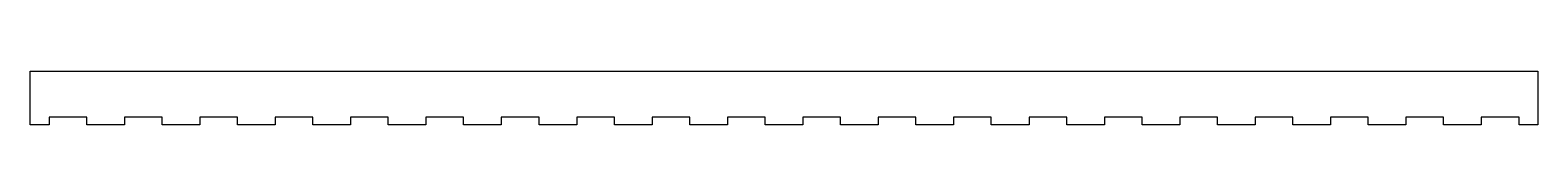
# Model space of a CAD drawing. Header units: millimetres. Extents: x -618 to 0, y -5 to 17.
import ezdxf

# ---------------------------------------------------------------- set-up
doc = ezdxf.new("R2010")
doc.units = ezdxf.units.MM
doc.layers.get('0').update_dxf_attribs({"linetype": 'CONTINUOUS'})

msp = doc.modelspace()

# ---------------------------------------------------------------- linework, layer by layer
msp.add_lwpolyline([(-208.43, -1.9), (-208.43, -5), (-223.87, -5), (-223.87, -1.9), (-239.31, -1.9), (-239.31, -5), (-254.75, -5), (-254.75, -1.9), (-270.19, -1.9), (-270.19, -5), (-285.63, -5), (-285.63, -1.9), (-301.07, -1.9), (-301.07, -5), (-316.51, -5), (-316.51, -1.9), (-331.95, -1.9), (-331.95, -5), (-347.39, -5), (-347.39, -1.9), (-362.83, -1.9), (-362.83, -5), (-378.27, -5), (-378.27, -1.9), (-393.71, -1.9), (-393.71, -5), (-409.15, -5), (-409.15, -1.9), (-424.59, -1.9), (-424.59, -5), (-440.03, -5), (-440.03, -1.9), (-455.47, -1.9), (-455.47, -5), (-470.91, -5), (-470.91, -1.9), (-486.35, -1.9), (-486.35, -5), (-501.79, -5), (-501.79, -1.9), (-517.23, -1.9), (-517.23, -5), (-532.67, -5), (-532.67, -1.9), (-548.11, -1.9), (-548.11, -5), (-563.55, -5), (-563.55, -1.9), (-578.99, -1.9), (-578.99, -5), (-594.43, -5), (-594.43, -1.9), (-609.87, -1.9), (-609.87, -5), (-617.6, -5), (-617.6, 17), (0, 17), (0, -5), (-7.71, -5), (-7.71, -1.9), (-23.15, -1.9), (-23.15, -5), (-38.59, -5), (-38.59, -1.9), (-54.03, -1.9), (-54.03, -5), (-69.47, -5), (-69.47, -1.9), (-84.91, -1.9), (-84.91, -5), (-100.35, -5), (-100.35, -1.9), (-115.79, -1.9), (-115.79, -5), (-131.23, -5), (-131.23, -1.9), (-146.67, -1.9), (-146.67, -5), (-162.11, -5), (-162.11, -1.9), (-177.55, -1.9), (-177.55, -5), (-192.99, -5), (-192.99, -1.9)], close=True)

doc.saveas('drawing.dxf')
